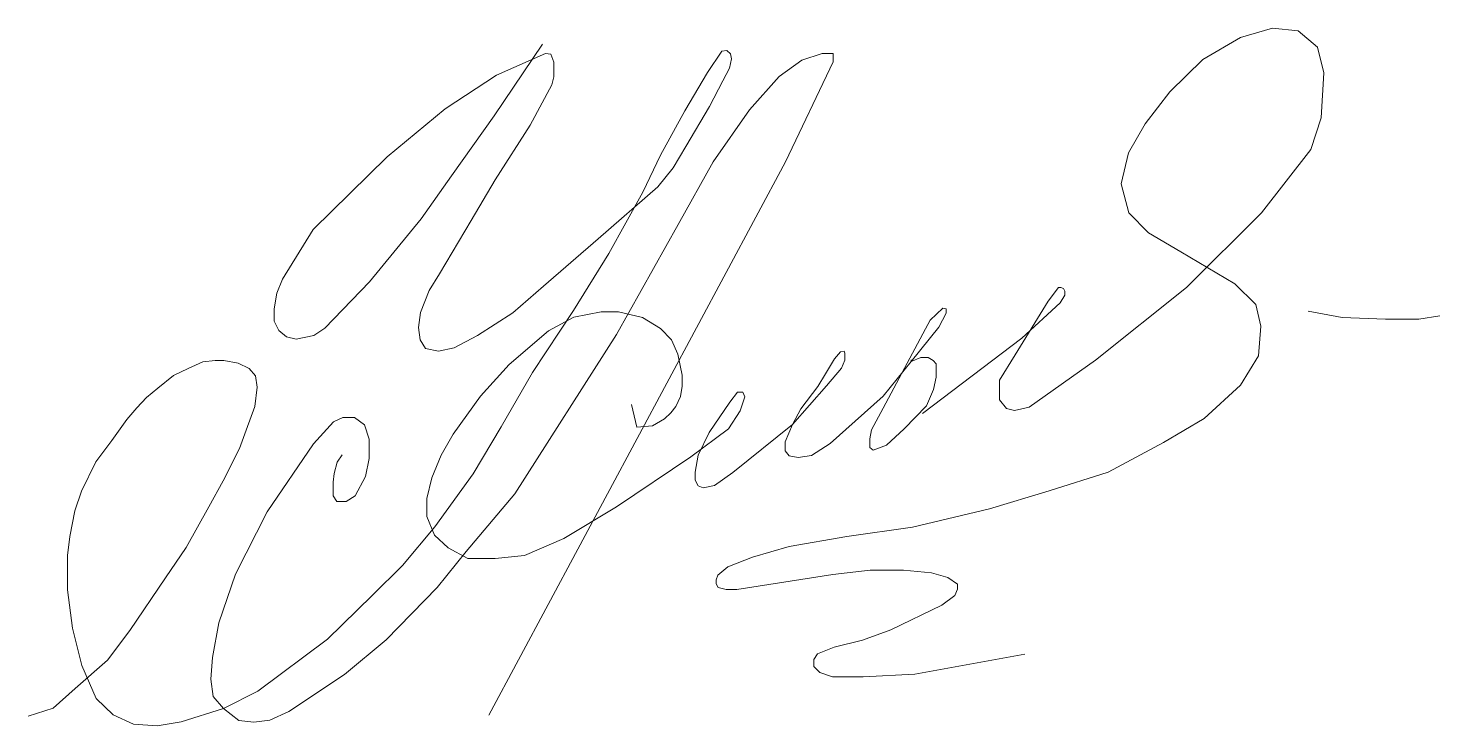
# Model space of a CAD drawing. Header units: millimetres. Extents: x 1932.6 to 1952.9, y 4225.1 to 4235.1.
import ezdxf

# ---------------------------------------------------------------- set-up
doc = ezdxf.new("R2010")
doc.units = ezdxf.units.MM

msp = doc.modelspace()

# ---------------------------------------------------------------- linework, layer by layer
at = {"color": 5, "lineweight": 15}
for points in [[(1945.467, 4229.573), (1946.897, 4230.657), (1947.452, 4231.165), (1947.519, 4231.278), (1947.519, 4231.337), (1947.497, 4231.372), (1947.46, 4231.386), (1947.428, 4231.386), (1947.28, 4231.191), (1946.802, 4230.419), (1946.575, 4230.052), (1946.575, 4229.769), (1946.68, 4229.643), (1946.794, 4229.614), (1947.003, 4229.663), (1947.962, 4230.341), (1949.271, 4231.389), (1950.352, 4232.466), (1951.061, 4233.376), (1951.213, 4233.833), (1951.248, 4234.484), (1951.158, 4234.853), (1950.882, 4235.088), (1950.511, 4235.125), (1950.047, 4234.992), (1949.505, 4234.672), (1949.029, 4234.207), (1948.675, 4233.749), (1948.435, 4233.33), (1948.331, 4232.883), (1948.44, 4232.464), (1948.724, 4232.175), (1949.188, 4231.902), (1949.97, 4231.442), (1950.268, 4231.142), (1950.344, 4230.832), (1950.31, 4230.402), (1950.05, 4229.981), (1949.526, 4229.501), (1948.941, 4229.152), (1948.142, 4228.726), (1947.294, 4228.456), (1946.435, 4228.199), (1945.325, 4227.936), (1944.378, 4227.8), (1943.547, 4227.653), (1943.019, 4227.501), (1942.662, 4227.364), (1942.52, 4227.242), (1942.493, 4227.175), (1942.493, 4227.118), (1942.522, 4227.065), (1942.638, 4227.034), (1942.791, 4227.034), (1943.559, 4227.156), (1944.175, 4227.254), (1944.716, 4227.315), (1945.194, 4227.315), (1945.597, 4227.274), (1945.835, 4227.208), (1945.97, 4227.113), (1945.97, 4227.038), (1945.934, 4226.949), (1945.745, 4226.809), (1945.012, 4226.452), (1944.604, 4226.305), (1944.196, 4226.202), (1943.954, 4226.108), (1943.901, 4226.026), (1943.901, 4225.926), (1943.987, 4225.84), (1944.173, 4225.776), (1944.611, 4225.776), (1945.356, 4225.814), (1946.942, 4226.105)], [(1932.584, 4225.208), (1932.942, 4225.324), (1933.262, 4225.607), (1933.726, 4226.017), (1934.048, 4226.443), (1934.563, 4227.204), (1934.86, 4227.642), (1935.187, 4228.228), (1935.391, 4228.604), (1935.627, 4229.067), (1935.724, 4229.333), (1935.85, 4229.674), (1935.881, 4229.954), (1935.86, 4230.115), (1935.768, 4230.221), (1935.606, 4230.3), (1935.401, 4230.336), (1935.279, 4230.336), (1935.1, 4230.318), (1934.887, 4230.222), (1934.677, 4230.12), (1934.453, 4229.935), (1934.287, 4229.801), (1934.15, 4229.652), (1934.005, 4229.486), (1933.789, 4229.181), (1933.558, 4228.875), (1933.353, 4228.452), (1933.255, 4228.171), (1933.181, 4227.8), (1933.148, 4227.525), (1933.148, 4227.029), (1933.221, 4226.479), (1933.358, 4225.941), (1933.563, 4225.466), (1933.809, 4225.231), (1934.098, 4225.097), (1934.441, 4225.071), (1934.789, 4225.127), (1935.395, 4225.321), (1935.891, 4225.571), (1936.897, 4226.32), (1937.537, 4226.949), (1937.976, 4227.38), (1938.442, 4227.939), (1938.994, 4228.703), (1939.399, 4229.379), (1939.851, 4230.164), (1940.44, 4231.057), (1940.949, 4231.88), (1941.44, 4232.762), (1941.695, 4233.295), (1942.042, 4233.935), (1942.369, 4234.485), (1942.578, 4234.793), (1942.647, 4234.806), (1942.703, 4234.757), (1942.714, 4234.682), (1942.687, 4234.549), (1942.593, 4234.367), (1942.401, 4233.995), (1942.057, 4233.419), (1941.875, 4233.115), (1941.655, 4232.84), (1940.793, 4232.091), (1940.006, 4231.409), (1939.564, 4231.025), (1939.058, 4230.696), (1938.72, 4230.518), (1938.493, 4230.472), (1938.309, 4230.508), (1938.229, 4230.634), (1938.208, 4230.813), (1938.233, 4231.027), (1938.359, 4231.345), (1938.51, 4231.583), (1938.966, 4232.355), (1939.313, 4232.942), (1939.814, 4233.727), (1940.127, 4234.308), (1940.157, 4234.423), (1940.157, 4234.635), (1940.111, 4234.753), (1940.038, 4234.763), (1939.331, 4234.448), (1938.591, 4233.964), (1937.756, 4233.272), (1936.691, 4232.223), (1936.245, 4231.508), (1936.167, 4231.306), (1936.127, 4231.082), (1936.127, 4230.901), (1936.195, 4230.767), (1936.305, 4230.679), (1936.445, 4230.645), (1936.698, 4230.695), (1936.857, 4230.801), (1937.5, 4231.471), (1938.244, 4232.379), (1938.684, 4232.999), (1939.297, 4233.864), (1939.991, 4234.896)], [(1937.109, 4228.975), (1937.033, 4228.869), (1936.99, 4228.708), (1936.975, 4228.583), (1936.975, 4228.387), (1937.029, 4228.304), (1937.162, 4228.304), (1937.294, 4228.386), (1937.441, 4228.666), (1937.497, 4228.925), (1937.497, 4229.203), (1937.428, 4229.409), (1937.286, 4229.516), (1937.118, 4229.516), (1936.982, 4229.45), (1936.695, 4229.137), (1936.024, 4228.154), (1935.571, 4227.257), (1935.328, 4226.557), (1935.237, 4226.056), (1935.213, 4225.744), (1935.247, 4225.492), (1935.395, 4225.321), (1935.618, 4225.146), (1935.833, 4225.122), (1936.064, 4225.154), (1936.336, 4225.275), (1937.139, 4225.81), (1937.74, 4226.309), (1938.473, 4227.066), (1938.895, 4227.585), (1939.593, 4228.413), (1941.057, 4230.711), (1941.949, 4232.298), (1942.454, 4233.198), (1942.974, 4233.948), (1943.402, 4234.429), (1943.73, 4234.664), (1944.022, 4234.761), (1944.181, 4234.761), (1944.181, 4234.639), (1943.496, 4233.198), (1939.219, 4225.224)], [(1941.276, 4229.704), (1941.354, 4229.373), (1941.578, 4229.396), (1941.75, 4229.495), (1941.841, 4229.58), (1941.915, 4229.671), (1941.979, 4229.817), (1942.003, 4229.966), (1942.003, 4230.124), (1941.944, 4230.427), (1941.853, 4230.634), (1941.692, 4230.799), (1941.433, 4230.958), (1941.09, 4231.036), (1940.84, 4231.036), (1940.446, 4230.962), (1940.079, 4230.763), (1939.514, 4230.278), (1939.098, 4229.82), (1938.707, 4229.273), (1938.535, 4228.97), (1938.398, 4228.647), (1938.327, 4228.348), (1938.327, 4228.086), (1938.438, 4227.821), (1938.636, 4227.634), (1938.917, 4227.483), (1939.313, 4227.483), (1939.733, 4227.524), (1940.298, 4227.77), (1941.059, 4228.227), (1942.129, 4228.947), (1942.672, 4229.35), (1942.843, 4229.612), (1942.908, 4229.811), (1942.877, 4229.88), (1942.804, 4229.88), (1942.691, 4229.737), (1942.396, 4229.297), (1942.238, 4228.971), (1942.193, 4228.729), (1942.193, 4228.613), (1942.236, 4228.53), (1942.31, 4228.501), (1942.47, 4228.536), (1942.736, 4228.723), (1943.597, 4229.416), (1944.085, 4229.97), (1944.302, 4230.225), (1944.347, 4230.342), (1944.347, 4230.442), (1944.337, 4230.473), (1944.288, 4230.463), (1944.202, 4230.359), (1944.071, 4230.144), (1943.96, 4229.963), (1943.713, 4229.639), (1943.597, 4229.416), (1943.489, 4229.163), (1943.489, 4229.033), (1943.547, 4228.96), (1943.677, 4228.937), (1943.868, 4228.966), (1944.138, 4229.141), (1944.5, 4229.463), (1944.902, 4229.82), (1945.306, 4230.323), (1945.702, 4230.816), (1945.809, 4231.018), (1945.809, 4231.083), (1945.76, 4231.09), (1945.578, 4230.916), (1945.513, 4230.791), (1945.17, 4230.154), (1944.899, 4229.648), (1944.732, 4229.336), (1944.71, 4229.206), (1944.71, 4229.081), (1944.758, 4229.043), (1944.95, 4229.116), (1945.204, 4229.35), (1945.524, 4229.682), (1945.625, 4229.916), (1945.663, 4230.095), (1945.663, 4230.29), (1945.621, 4230.335), (1945.55, 4230.378), (1945.442, 4230.378), (1945.306, 4230.323), (1945.306, 4230.346)], [(1951.025, 4231.046), (1951.513, 4230.958), (1952.137, 4230.93), (1952.62, 4230.93), (1952.92, 4230.979)]]:
    msp.add_lwpolyline(points, dxfattribs=at)

doc.saveas('drawing.dxf')
